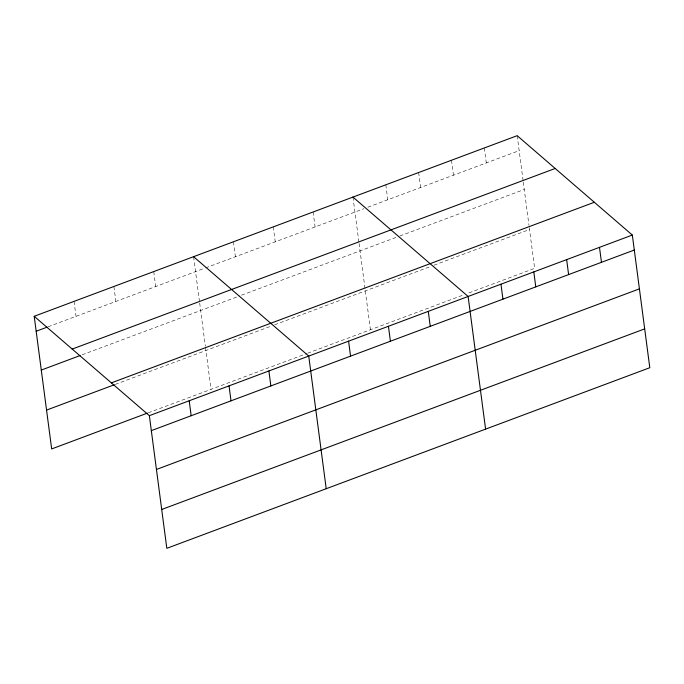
<?xml version="1.0" encoding="UTF-8"?>
<svg xmlns="http://www.w3.org/2000/svg" width="684" height="684" viewBox="0 0 684 684"><rect width="100%" height="100%" fill="white"/><g stroke="black" fill="none" stroke-linecap="round" stroke-linejoin="round"><path stroke-width="0.51" stroke-dasharray="3.42 2.56" d="M48.119 326.772L204.516 268.29M205.516 267.923L363.888 208.697M367.872 207.209L519.147 150.642M82.123 354.808L239.511 295.958M241.503 295.206L398.858 236.373M399.858 235.997L524.26 189.477M115.288 384.391L270.684 326.285M274.669 324.797L430.997 266.332M433.989 265.221L529.527 229.491M148.291 412.803L306.671 353.577M307.672 353.201L462.983 295.129M468.959 292.897L534.64 268.333L529.108 226.336M517.181 135.68L523.157 181.08M523.294 182.132L528.971 225.284M484.332 147.966L486.307 162.92M451.491 160.244L453.458 175.207M418.651 172.522L420.617 187.484M385.81 184.808L387.777 199.762M352.961 197.086L358.946 242.487M359.083 243.538L370.429 329.739M313.118 211.989L315.085 226.943M273.275 226.883L275.242 241.845M233.432 241.785L235.399 256.748M193.581 256.688L199.557 302.089M199.694 303.132L205.38 346.284M205.516 347.335L211.048 389.333M153.738 271.582L155.704 286.545M113.895 286.485L115.861 301.447M74.043 301.387L76.018 316.341"/><path stroke-width="1.03" d="M34.2 316.282L517.181 135.68L632.332 235.065L649.8 367.718L166.819 548.32L149.36 415.667L34.2 316.282L51.668 448.935L147.291 413.17M36.166 331.244L47.128 327.149M72.205 349.079L555.177 168.478M41.279 370.078L80.131 355.552M111.355 382.869L594.336 202.267M46.546 410.092L114.288 384.767M149.36 415.667L632.332 235.065M151.326 430.629L634.307 250.028M156.439 469.463L639.42 288.862M161.706 509.477L644.687 328.876M352.961 197.086L468.121 296.471L485.589 429.124M193.581 256.688L308.74 356.073L326.208 488.718M599.492 247.352L601.467 262.305M566.651 259.629L568.618 274.592M533.811 271.907L535.777 286.87M500.97 284.193L502.937 299.147M428.278 311.374L430.245 326.328M388.435 326.268L390.402 341.231M348.583 341.171L350.559 356.133M268.897 370.967L270.864 385.93M229.054 385.87L231.021 400.833M189.203 400.773L191.178 415.727"/></g></svg>
